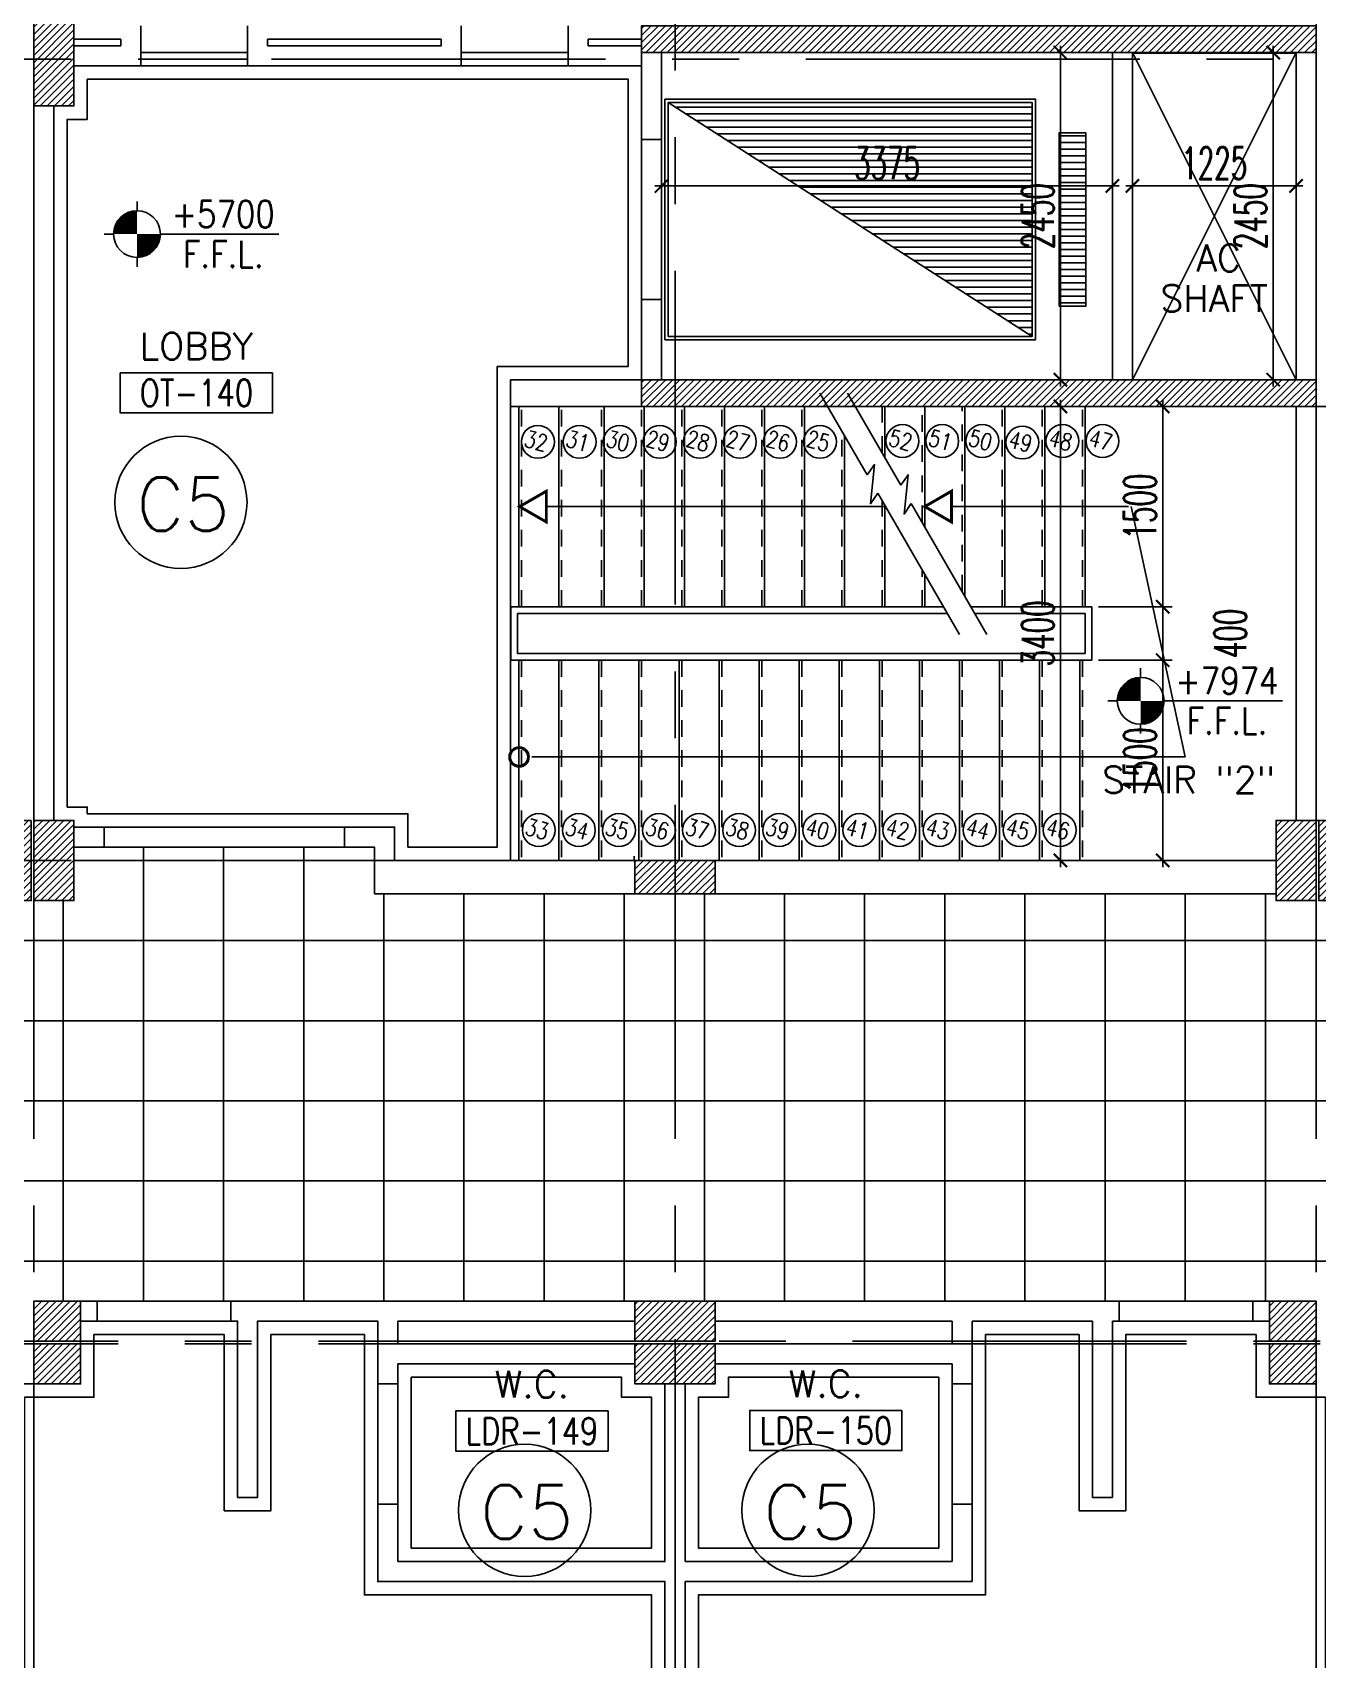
# Model space of a CAD drawing. Extents: x 275967.8 to 276060, y 57291.9 to 57371.4.
# Drawn here: x 276010.75 to 276020.37, y 57324 to 57336.18 of the extents above; entities that cross this region are included whole.
import ezdxf
from ezdxf.enums import TextEntityAlignment as Align

# ---------------------------------------------------------------- set-up
doc = ezdxf.new("R2010")
doc.units = 0
doc.header["$MEASUREMENT"] = 0
doc.header["$PDMODE"] = 34
doc.linetypes.add('CENTERX2', pattern=[4, 2.5, -0.5, 0.5, -0.5])
doc.linetypes.add('HIDDEN2', pattern=[0.1875, 0.125, -0.0625])
doc.layers.get('0').update_dxf_attribs({"linetype": 'CONTINUOUS'})
doc.layers.get('DEFPOINTS').update_dxf_attribs({"linetype": 'CONTINUOUS'})
for name, color, linetype in [('AXES', 11, 'CENTERX2'), ('CEILING', 4, 'CONTINUOUS'), ('CEILING-MARKER', 6, 'CONTINUOUS'), ('COL', 5, 'CONTINUOUS'), ('DIM', 4, 'CONTINUOUS'), ('HAT', 8, 'CONTINUOUS'), ('HIDDEN', 9, 'HIDDEN2'), ('INSUL', 4, 'CONTINUOUS'), ('LEV-PL', 3, 'CONTINUOUS'), ('LIFTS', 3, 'CONTINUOUS'), ('RM-BOX', 11, 'CONTINUOUS'), ('RM-NAME', 11, 'CONTINUOUS'), ('RM-NO', 11, 'CONTINUOUS'), ('SHAFT', 3, 'CONTINUOUS'), ('STR', 5, 'CONTINUOUS'), ('TXT', 2, 'CONTINUOUS'), ('WALL', 2, 'CONTINUOUS'), ('WIN', 3, 'CONTINUOUS')]:
    doc.layers.add(name, color=color, linetype=linetype)
doc.styles.add('ROMANS', font='ROMANS.shx', dxfattribs={"width": 0.6})
doc.styles.add('S', font='ROMANS.SHX')
doc.dimstyles.new('STANDARD_IN', dxfattribs={"dimtxt": 0.24, "dimasz": 0.1, "dimexe": 0.07, "dimexo": 0.05, "dimgap": 0.05, "dimtad": 1, "dimdec": 0, "dimlfac": 1000, "dimzin": 0, "dimtxsty": 'ROMANS', "dimblk": 'ARCHTICK', "dimcen": 0.05, "dimdle": 0.05, "dimclrd": 4, "dimclre": 4, "dimclrt": 2, "dimazin": 3, "dimtfac": 1, "dimtdec": 0, "dimtmove": 0, "dimatfit": 3, "dimtolj": 1, "dimtzin": 0})

# ---------------------------------------------------------------- blocks, each defined once
blk = doc.blocks.new('RM1')
at = {"layer": 'RM-BOX'}
blk.add_lwpolyline([(570, -200), (-570, -200), (-570, -500), (570, -500)], close=True, dxfattribs=at)
at = {"layer": 'RM-NAME', "style": 'ROMANS'}
blk.add_attdef('ROOMNAME1', text='', height=200, dxfattribs=at).set_placement((0, 324), align=Align.MIDDLE)
blk = doc.blocks.new('*X49')
at = {"color": 0}
for p, q in [((61359, 153159), (61540, 153340)), ((61359, 153212), (61487, 153340)), ((61359, 153265), (61434, 153340)), ((61359, 153318), (61380, 153340)), ((61393, 153140), (61593, 153340)), ((61446, 153140), (61646, 153340)), ((61499, 153140), (61699, 153340)), ((61552, 153140), (61752, 153340)), ((61605, 153140), (61805, 153340)), ((61658, 153140), (61858, 153340)), ((61711, 153140), (61911, 153340)), ((61764, 153140), (61964, 153340)), ((61817, 153140), (62017, 153340)), ((61870, 153140), (62070, 153340)), ((61923, 153140), (62123, 153340)), ((61976, 153140), (62176, 153340)), ((62029, 153140), (62229, 153340)), ((62082, 153140), (62282, 153340)), ((62135, 153140), (62335, 153340)), ((62188, 153140), (62388, 153340)), ((62241, 153140), (62441, 153340)), ((62294, 153140), (62494, 153340)), ((62347, 153140), (62547, 153340)), ((62400, 153140), (62600, 153340)), ((62453, 153140), (62653, 153340)), ((62506, 153140), (62706, 153340)), ((62559, 153140), (62759, 153340)), ((62612, 153140), (62812, 153340)), ((62665, 153140), (62865, 153340)), ((62718, 153140), (62918, 153340)), ((62771, 153140), (62971, 153340)), ((62825, 153140), (63025, 153340)), ((62878, 153140), (63078, 153340)), ((62931, 153140), (63131, 153340)), ((62984, 153140), (63184, 153340)), ((63037, 153140), (63237, 153340)), ((63090, 153140), (63290, 153340)), ((63143, 153140), (63343, 153340)), ((63196, 153140), (63396, 153340)), ((63249, 153140), (63449, 153340)), ((63302, 153140), (63502, 153340)), ((63355, 153140), (63555, 153340)), ((63408, 153140), (63608, 153340)), ((63461, 153140), (63661, 153340)), ((63514, 153140), (63714, 153340)), ((63567, 153140), (63767, 153340)), ((63620, 153140), (63820, 153340)), ((63673, 153140), (63873, 153340)), ((63726, 153140), (63926, 153340)), ((63779, 153140), (63979, 153340)), ((63832, 153140), (64032, 153340)), ((63885, 153140), (64085, 153340)), ((63938, 153140), (64138, 153340)), ((63991, 153140), (64191, 153340)), ((64044, 153140), (64244, 153340)), ((64097, 153140), (64297, 153340)), ((64150, 153140), (64350, 153340)), ((64203, 153140), (64403, 153340)), ((64256, 153140), (64456, 153340)), ((64309, 153140), (64509, 153340)), ((64362, 153140), (64562, 153340)), ((64416, 153140), (64616, 153340)), ((64469, 153140), (64669, 153340)), ((64522, 153140), (64722, 153340)), ((64575, 153140), (64775, 153340)), ((64628, 153140), (64828, 153340)), ((64681, 153140), (64881, 153340)), ((64734, 153140), (64934, 153340)), ((64787, 153140), (64987, 153340)), ((64840, 153140), (65040, 153340)), ((64893, 153140), (65093, 153340)), ((64946, 153140), (65146, 153340)), ((64999, 153140), (65199, 153340)), ((65052, 153140), (65252, 153340)), ((65105, 153140), (65305, 153340)), ((65158, 153140), (65358, 153340)), ((65211, 153140), (65411, 153340)), ((65264, 153140), (65464, 153340)), ((65317, 153140), (65517, 153340)), ((65370, 153140), (65570, 153340)), ((65423, 153140), (65623, 153340)), ((65476, 153140), (65676, 153340)), ((65529, 153140), (65729, 153340)), ((65582, 153140), (65782, 153340)), ((65635, 153140), (65835, 153340)), ((65688, 153140), (65888, 153340)), ((65741, 153140), (65941, 153340)), ((65794, 153140), (65994, 153340)), ((65847, 153140), (66047, 153340)), ((65900, 153140), (66100, 153340)), ((65953, 153140), (66153, 153340)), ((66007, 153140), (66207, 153340)), ((66060, 153140), (66260, 153340)), ((66113, 153140), (66313, 153340)), ((66166, 153140), (66366, 153340)), ((66219, 153140), (66409, 153330)), ((66272, 153140), (66409, 153277)), ((66325, 153140), (66409, 153224)), ((66378, 153140), (66409, 153171))]:
    blk.add_line(p, q, dxfattribs=at)
blk = doc.blocks.new('*X48')
at = {"color": 0}
for p, q in [((61359, 155811), (61538, 155990)), ((61359, 155864), (61485, 155990)), ((61359, 155917), (61432, 155990)), ((61359, 155970), (61379, 155990)), ((61391, 155790), (61591, 155990)), ((61444, 155790), (61644, 155990)), ((61497, 155790), (61697, 155990)), ((61550, 155790), (61750, 155990)), ((61603, 155790), (61803, 155990)), ((61656, 155790), (61856, 155990)), ((61709, 155790), (61909, 155990)), ((61762, 155790), (61962, 155990)), ((61815, 155790), (62015, 155990)), ((61868, 155790), (62068, 155990)), ((61921, 155790), (62121, 155990)), ((61974, 155790), (62174, 155990)), ((62027, 155790), (62227, 155990)), ((62080, 155790), (62280, 155990)), ((62133, 155790), (62333, 155990)), ((62186, 155790), (62386, 155990)), ((62240, 155790), (62440, 155990)), ((62293, 155790), (62493, 155990)), ((62346, 155790), (62546, 155990)), ((62399, 155790), (62599, 155990)), ((62452, 155790), (62652, 155990)), ((62505, 155790), (62705, 155990)), ((62558, 155790), (62758, 155990)), ((62611, 155790), (62811, 155990)), ((62664, 155790), (62864, 155990)), ((62717, 155790), (62917, 155990)), ((62770, 155790), (62970, 155990)), ((62823, 155790), (63023, 155990)), ((62876, 155790), (63076, 155990)), ((62929, 155790), (63129, 155990)), ((62982, 155790), (63182, 155990)), ((63035, 155790), (63235, 155990)), ((63088, 155790), (63288, 155990)), ((63141, 155790), (63341, 155990)), ((63194, 155790), (63394, 155990)), ((63247, 155790), (63447, 155990)), ((63300, 155790), (63500, 155990)), ((63353, 155790), (63553, 155990)), ((63406, 155790), (63606, 155990)), ((63459, 155790), (63659, 155990)), ((63512, 155790), (63712, 155990)), ((63565, 155790), (63765, 155990)), ((63618, 155790), (63818, 155990)), ((63671, 155790), (63871, 155990)), ((63724, 155790), (63924, 155990)), ((63777, 155790), (63977, 155990)), ((63830, 155790), (64030, 155990)), ((63884, 155790), (64084, 155990)), ((63937, 155790), (64137, 155990)), ((63990, 155790), (64190, 155990)), ((64043, 155790), (64243, 155990)), ((64096, 155790), (64296, 155990)), ((64149, 155790), (64349, 155990)), ((64202, 155790), (64402, 155990)), ((64255, 155790), (64455, 155990)), ((64308, 155790), (64508, 155990)), ((64361, 155790), (64561, 155990)), ((64414, 155790), (64614, 155990)), ((64467, 155790), (64667, 155990)), ((64520, 155790), (64720, 155990)), ((64573, 155790), (64773, 155990)), ((64626, 155790), (64826, 155990)), ((64679, 155790), (64879, 155990)), ((64732, 155790), (64932, 155990)), ((64785, 155790), (64985, 155990)), ((64838, 155790), (65038, 155990)), ((64891, 155790), (65091, 155990)), ((64944, 155790), (65144, 155990)), ((64997, 155790), (65197, 155990)), ((65050, 155790), (65250, 155990)), ((65103, 155790), (65303, 155990)), ((65156, 155790), (65356, 155990)), ((65209, 155790), (65409, 155990)), ((65262, 155790), (65462, 155990)), ((65315, 155790), (65515, 155990)), ((65368, 155790), (65568, 155990)), ((65421, 155790), (65621, 155990)), ((65475, 155790), (65675, 155990)), ((65528, 155790), (65728, 155990)), ((65581, 155790), (65781, 155990)), ((65634, 155790), (65834, 155990)), ((65687, 155790), (65887, 155990)), ((65740, 155790), (65940, 155990)), ((65793, 155790), (65993, 155990)), ((65846, 155790), (66046, 155990)), ((65899, 155790), (66099, 155990)), ((65952, 155790), (66152, 155990)), ((66005, 155790), (66205, 155990)), ((66058, 155790), (66258, 155990)), ((66111, 155790), (66311, 155990)), ((66164, 155790), (66364, 155990)), ((66217, 155790), (66409, 155982)), ((66270, 155790), (66409, 155929)), ((66323, 155790), (66409, 155876)), ((66376, 155790), (66409, 155823))]:
    blk.add_line(p, q, dxfattribs=at)
blk = doc.blocks.new('*X41')
at = {"color": 0}
for p, q in [((140176, 227700), (140376, 227700)), ((140176, 227650), (140376, 227650)), ((140176, 227600), (140376, 227600)), ((140176, 227550), (140376, 227550)), ((140176, 227500), (140376, 227500)), ((140176, 227450), (140376, 227450)), ((140176, 227400), (140376, 227400)), ((140176, 227350), (140376, 227350)), ((140176, 227300), (140376, 227300)), ((140176, 227250), (140376, 227250)), ((140176, 227200), (140376, 227200)), ((140176, 227150), (140376, 227150)), ((140176, 227100), (140376, 227100)), ((140176, 227050), (140376, 227050)), ((140176, 227000), (140376, 227000)), ((140176, 226950), (140376, 226950)), ((140176, 226900), (140376, 226900)), ((140176, 226850), (140376, 226850)), ((140176, 226800), (140376, 226800)), ((140176, 226750), (140376, 226750)), ((140176, 226700), (140376, 226700)), ((140176, 226650), (140376, 226650)), ((140176, 226600), (140376, 226600)), ((140176, 226550), (140376, 226550)), ((140176, 226500), (140376, 226500)), ((140176, 226450), (140376, 226450))]:
    blk.add_line(p, q, dxfattribs=at)
blk = doc.blocks.new('*X42')
at = {"color": 0}
for p, q in [((477438, 147300), (480112, 147300)), ((477516, 147250), (480112, 147250)), ((477594, 147200), (480112, 147200)), ((477671, 147150), (480112, 147150)), ((477749, 147100), (480112, 147100)), ((477827, 147050), (480112, 147050)), ((477905, 147000), (480112, 147000)), ((477983, 146950), (480112, 146950)), ((478061, 146900), (480112, 146900)), ((478139, 146850), (480112, 146850)), ((478216, 146800), (480112, 146800)), ((478294, 146750), (480112, 146750)), ((478372, 146700), (480112, 146700)), ((478450, 146650), (480112, 146650)), ((478528, 146600), (480112, 146600)), ((478606, 146550), (480112, 146550)), ((478684, 146500), (480112, 146500)), ((478761, 146450), (480112, 146450)), ((478839, 146400), (480112, 146400)), ((478917, 146350), (480112, 146350)), ((478995, 146300), (480112, 146300)), ((479073, 146250), (480112, 146250)), ((479151, 146200), (480112, 146200)), ((479229, 146150), (480112, 146150)), ((479306, 146100), (480112, 146100)), ((479384, 146050), (480112, 146050)), ((479462, 146000), (480112, 146000)), ((479540, 145950), (480112, 145950)), ((479618, 145900), (480112, 145900)), ((479696, 145850), (480112, 145850)), ((479774, 145800), (480112, 145800)), ((479851, 145750), (480112, 145750)), ((479929, 145700), (480112, 145700)), ((480007, 145650), (480112, 145650)), ((480085, 145600), (480112, 145600))]:
    blk.add_line(p, q, dxfattribs=at)
blk = doc.blocks.new('LEV1')
at = {"layer": 'LEV-PL'}
for p, q in [((0, 245), (0, 175)), ((-175, 0), (-245, 0)), ((175, 0), (1061, 0)), ((0, -175), (0, -245))]:
    blk.add_line(p, q, dxfattribs=at)
at = {"layer": 'LEV-PL', "const_width": 175}
for points in [[(-88, 0, -0.414214), (0, 88, -1)], [(88, 0, -0.414214), (0, -88, -1)]]:
    blk.add_lwpolyline(points, format="xyb", dxfattribs=at)
at = {"layer": 'LEV-PL'}
blk.add_circle((0, 0), 175, dxfattribs=at)
at = {"layer": 'LEV-PL', "color": 4, "style": 'S', "width": 0.85}
for tag, p in [('+0000', (646, 50)), ('F.F.L.', (646, -250))]:
    blk.add_attdef(tag, text='', height=200, dxfattribs=at).set_placement(p, align=Align.CENTER)
blk = doc.blocks.new('C7')
at = {"layer": 'HAT'}
h = blk.add_hatch(dxfattribs=at)
h.set_pattern_fill('ANSI31', color=256, scale=300, style=0)
h.set_pattern_definition([(45, (-248876.182, -51411.005), (-26.5165043, 26.5165043), [])])
h.paths.add_polyline_path([(350, 300), (250, 300), (0, 300), (0, 0), (350, 0)])
at = {"layer": 'COL'}
blk.add_lwpolyline([(0, 300), (0, 0), (350, 0), (350, 300)], close=True, dxfattribs=at)
blk = doc.blocks.new('C5')
at = {"layer": 'HAT', "linetype": 'BYBLOCK'}
h = blk.add_hatch(dxfattribs=at)
h.set_pattern_fill('ANSI31', color=256, scale=300, style=0)
h.set_pattern_definition([(45, (-223356.182, -51411.005), (-26.516504, 26.516504), [])])
h.paths.add_polyline_path([(300, 300), (0, 300), (0, 0), (300, 0)])
h.paths.add_polyline_path([(600, 300), (300, 300), (300, 0), (600, 0)])
at = {"layer": 'COL'}
blk.add_lwpolyline([(600, 300), (0, 300), (0, 0), (600, 0)], close=True, dxfattribs=at)
blk = doc.blocks.new('C11')
at = {"layer": 'HAT'}
h = blk.add_hatch(dxfattribs=at)
h.set_pattern_fill('ANSI31', color=256, scale=300, style=0)
h.set_pattern_definition([(45, (-248556.182, -75061.005), (-26.5165043, 26.5165043), [])])
h.paths.add_polyline_path([(300, 700), (0, 700), (0, 350), (300, 350)])
h.paths.add_polyline_path([(300, 350), (0, 350), (0, 0), (300, 0)])
at = {"layer": 'COL'}
blk.add_lwpolyline([(300, 700), (300, 0), (0, 0), (0, 700)], close=True, dxfattribs=at)
blk = doc.blocks.new('C5V')
at = {"layer": 'HAT'}
h = blk.add_hatch(dxfattribs=at)
h.set_pattern_fill('ANSI31', color=256, scale=300, style=0)
h.set_pattern_definition([(45, (-249196.182, -54711.005), (-26.5165043, 26.5165043), [])])
h.paths.add_polyline_path([(-20, 600), (-320, 600), (-320, 300), (-20, 300)])
h.paths.add_polyline_path([(-20, 300), (-320, 300), (-320, 0), (-20, 0)])
h = blk.add_hatch(dxfattribs=at)
h.set_pattern_fill('ANSI31', color=256, scale=300, style=0)
h.set_pattern_definition([(45, (-248876.182, -54711.005), (-26.5165043, 26.5165043), [])])
h.paths.add_polyline_path([(300, 600), (0, 600), (0, 300), (300, 300)])
h.paths.add_polyline_path([(300, 300), (0, 300), (0, 0), (300, 0)])
at = {"layer": 'COL'}
for points in [[(-20, 600), (-20, 0), (-320, 0), (-320, 600)], [(300, 600), (300, 0), (0, 0), (0, 600)]]:
    blk.add_lwpolyline(points, close=True, dxfattribs=at)
blk = doc.blocks.new('_ARCHTICK')
at = {"color": 0, "linetype": 'BYBLOCK', "const_width": 0.15}
blk.add_lwpolyline([(-0.5, -0.5), (0.5, 0.5)], dxfattribs=at)
blk = doc.blocks.new('*D191')
at = {"layer": 'DEFPOINTS', "color": 0, "linetype": 'BYBLOCK', "ltscale": 0.3}
for p in [(276015.455, 57335.884), (276018.83, 57335.742), (276018.83, 57335.034)]:
    blk.add_point(p, dxfattribs=at)
at = {"layer": 'DIM', "color": 4, "linetype": 'BYBLOCK', "ltscale": 0.3}
for p, q in [((276015.455, 57335.834), (276015.455, 57334.964)), ((276018.83, 57335.692), (276018.83, 57334.964)), ((276015.405, 57335.034), (276018.88, 57335.034))]:
    blk.add_line(p, q, dxfattribs=at)
at = {"layer": 'DIM', "color": 4, "linetype": 'BYBLOCK', "ltscale": 0.3, "xscale": 0.1, "yscale": 0.1, "zscale": 0.1, "rotation": 180}
blk.add_blockref('_ARCHTICK', (276015.455, 57335.034), dxfattribs=at)
at = {"layer": 'DIM', "color": 4, "linetype": 'BYBLOCK', "ltscale": 0.3, "xscale": 0.1, "yscale": 0.1, "zscale": 0.1}
blk.add_blockref('_ARCHTICK', (276018.83, 57335.034), dxfattribs=at)
at = {"layer": 'DIM', "color": 2, "linetype": 'BYBLOCK', "ltscale": 0.3, "insert": (276017.143, 57335.204), "char_height": 0.24, "attachment_point": 5, "style": 'ROMANS'}
blk.add_mtext('\\A1;3375', dxfattribs=at)
blk = doc.blocks.new('*D190')
at = {"layer": 'DEFPOINTS', "color": 0, "linetype": 'BYBLOCK', "ltscale": 0.3}
for p in [(276018.042, 57336.033), (276018.031, 57333.583), (276018.441, 57333.583)]:
    blk.add_point(p, dxfattribs=at)
at = {"layer": 'DIM', "color": 4, "linetype": 'BYBLOCK', "ltscale": 0.3}
for p, q in [((276018.441, 57336.083), (276018.441, 57333.533)), ((276018.092, 57336.033), (276018.511, 57336.033)), ((276018.081, 57333.583), (276018.511, 57333.583))]:
    blk.add_line(p, q, dxfattribs=at)
at = {"layer": 'DIM', "color": 4, "linetype": 'BYBLOCK', "ltscale": 0.3, "xscale": 0.1, "yscale": 0.1, "zscale": 0.1}
for p, rotation in [((276018.441, 57336.033), 90), ((276018.441, 57333.583), 270)]:
    blk.add_blockref('_ARCHTICK', p, dxfattribs=dict(at, rotation=rotation))
at = {"layer": 'DIM', "color": 2, "linetype": 'BYBLOCK', "ltscale": 0.3, "insert": (276018.271, 57334.808), "char_height": 0.24, "attachment_point": 5, "rotation": 90, "style": 'ROMANS'}
blk.add_mtext('\\A1;2450', dxfattribs=at)
blk = doc.blocks.new('*D189')
at = {"layer": 'DEFPOINTS', "color": 0, "linetype": 'BYBLOCK', "ltscale": 0.3}
for p in [(276018.864, 57333.383), (276018.441, 57329.983), (276018.864, 57329.983)]:
    blk.add_point(p, dxfattribs=at)
at = {"layer": 'DIM', "color": 4, "linetype": 'BYBLOCK', "ltscale": 0.3}
for p, q in [((276018.814, 57333.383), (276018.371, 57333.383)), ((276018.441, 57333.433), (276018.441, 57329.933)), ((276018.814, 57329.983), (276018.371, 57329.983))]:
    blk.add_line(p, q, dxfattribs=at)
at = {"layer": 'DIM', "color": 4, "linetype": 'BYBLOCK', "ltscale": 0.3, "xscale": 0.1, "yscale": 0.1, "zscale": 0.1}
for p, rotation in [((276018.441, 57333.383), 90), ((276018.441, 57329.983), 270)]:
    blk.add_blockref('_ARCHTICK', p, dxfattribs=dict(at, rotation=rotation))
at = {"layer": 'DIM', "color": 2, "linetype": 'BYBLOCK', "ltscale": 0.3, "insert": (276018.271, 57331.683), "char_height": 0.24, "attachment_point": 5, "rotation": 90, "style": 'ROMANS'}
blk.add_mtext('\\A1;3400', dxfattribs=at)
blk = doc.blocks.new('*D188')
at = {"layer": 'DEFPOINTS', "color": 0, "linetype": 'BYBLOCK', "ltscale": 0.3}
for p in [(276019.263, 57333.383), (276018.675, 57331.883), (276019.207, 57331.883)]:
    blk.add_point(p, dxfattribs=at)
at = {"layer": 'DIM', "color": 4, "linetype": 'BYBLOCK', "ltscale": 0.3}
for p, q in [((276019.213, 57333.383), (276019.137, 57333.383)), ((276019.207, 57333.433), (276019.207, 57331.833)), ((276018.725, 57331.883), (276019.277, 57331.883))]:
    blk.add_line(p, q, dxfattribs=at)
at = {"layer": 'DIM', "color": 4, "linetype": 'BYBLOCK', "ltscale": 0.3, "xscale": 0.1, "yscale": 0.1, "zscale": 0.1}
for p, rotation in [((276019.207, 57333.383), 90), ((276019.207, 57331.883), 270)]:
    blk.add_blockref('_ARCHTICK', p, dxfattribs=dict(at, rotation=rotation))
at = {"layer": 'DIM', "color": 2, "linetype": 'BYBLOCK', "ltscale": 0.3, "insert": (276019.037, 57332.633), "char_height": 0.24, "attachment_point": 5, "rotation": 90, "style": 'ROMANS'}
blk.add_mtext('\\A1;1500', dxfattribs=at)
blk = doc.blocks.new('*D187')
at = {"layer": 'DEFPOINTS', "color": 0, "linetype": 'BYBLOCK', "ltscale": 0.3}
for p in [(276018.675, 57331.883), (276018.675, 57331.483), (276019.207, 57331.483)]:
    blk.add_point(p, dxfattribs=at)
at = {"layer": 'DIM', "color": 4, "linetype": 'BYBLOCK', "ltscale": 0.3}
for p, q in [((276019.207, 57331.933), (276019.207, 57331.433)), ((276018.725, 57331.883), (276019.277, 57331.883)), ((276018.725, 57331.483), (276019.277, 57331.483))]:
    blk.add_line(p, q, dxfattribs=at)
at = {"layer": 'DIM', "color": 4, "linetype": 'BYBLOCK', "ltscale": 0.3, "xscale": 0.1, "yscale": 0.1, "zscale": 0.1}
for p, rotation in [((276019.207, 57331.883), 90), ((276019.207, 57331.483), 270)]:
    blk.add_blockref('_ARCHTICK', p, dxfattribs=dict(at, rotation=rotation))
at = {"layer": 'DIM', "color": 2, "linetype": 'BYBLOCK', "ltscale": 0.3, "insert": (276019.712, 57331.683), "char_height": 0.24, "attachment_point": 5, "rotation": 90, "style": 'ROMANS'}
blk.add_mtext('\\A1;400', dxfattribs=at)
blk = doc.blocks.new('*D186')
at = {"layer": 'DEFPOINTS', "color": 0, "linetype": 'BYBLOCK', "ltscale": 0.3}
for p in [(276018.675, 57331.483), (276018.864, 57329.983), (276019.207, 57329.983)]:
    blk.add_point(p, dxfattribs=at)
at = {"layer": 'DIM', "color": 4, "linetype": 'BYBLOCK', "ltscale": 0.3}
for p, q in [((276019.207, 57331.533), (276019.207, 57329.933)), ((276018.725, 57331.483), (276019.277, 57331.483)), ((276018.914, 57329.983), (276019.277, 57329.983))]:
    blk.add_line(p, q, dxfattribs=at)
at = {"layer": 'DIM', "color": 4, "linetype": 'BYBLOCK', "ltscale": 0.3, "xscale": 0.1, "yscale": 0.1, "zscale": 0.1}
for p, rotation in [((276019.207, 57331.483), 90), ((276019.207, 57329.983), 270)]:
    blk.add_blockref('_ARCHTICK', p, dxfattribs=dict(at, rotation=rotation))
at = {"layer": 'DIM', "color": 2, "linetype": 'BYBLOCK', "ltscale": 0.3, "insert": (276019.037, 57330.733), "char_height": 0.24, "attachment_point": 5, "rotation": 90, "style": 'ROMANS'}
blk.add_mtext('\\A1;1500', dxfattribs=at)
blk = doc.blocks.new('*D185')
at = {"layer": 'DEFPOINTS', "color": 0, "linetype": 'BYBLOCK', "ltscale": 0.3}
for p in [(276018.98, 57335.221), (276020.205, 57335.221), (276020.205, 57335.034)]:
    blk.add_point(p, dxfattribs=at)
at = {"layer": 'DIM', "color": 4, "linetype": 'BYBLOCK', "ltscale": 0.3}
for p, q in [((276018.98, 57335.171), (276018.98, 57334.964)), ((276020.205, 57335.171), (276020.205, 57334.964)), ((276018.93, 57335.034), (276020.255, 57335.034))]:
    blk.add_line(p, q, dxfattribs=at)
at = {"layer": 'DIM', "color": 4, "linetype": 'BYBLOCK', "ltscale": 0.3, "xscale": 0.1, "yscale": 0.1, "zscale": 0.1, "rotation": 180}
blk.add_blockref('_ARCHTICK', (276018.98, 57335.034), dxfattribs=at)
at = {"layer": 'DIM', "color": 4, "linetype": 'BYBLOCK', "ltscale": 0.3, "xscale": 0.1, "yscale": 0.1, "zscale": 0.1}
blk.add_blockref('_ARCHTICK', (276020.205, 57335.034), dxfattribs=at)
at = {"layer": 'DIM', "color": 2, "linetype": 'BYBLOCK', "ltscale": 0.3, "insert": (276019.593, 57335.204), "char_height": 0.24, "attachment_point": 5, "style": 'ROMANS'}
blk.add_mtext('\\A1;1225', dxfattribs=at)
blk = doc.blocks.new('*D184')
at = {"layer": 'DEFPOINTS', "color": 0, "linetype": 'BYBLOCK', "ltscale": 0.3}
for p in [(276019.474, 57336.033), (276020.034, 57336.033), (276019.569, 57333.583)]:
    blk.add_point(p, dxfattribs=at)
at = {"layer": 'DIM', "color": 4, "linetype": 'BYBLOCK', "ltscale": 0.3}
for p, q in [((276020.034, 57333.533), (276020.034, 57336.083)), ((276019.524, 57336.033), (276020.104, 57336.033)), ((276019.619, 57333.583), (276020.104, 57333.583))]:
    blk.add_line(p, q, dxfattribs=at)
at = {"layer": 'DIM', "color": 4, "linetype": 'BYBLOCK', "ltscale": 0.3, "xscale": 0.1, "yscale": 0.1, "zscale": 0.1}
for p, rotation in [((276020.034, 57336.033), 90), ((276020.034, 57333.583), 270)]:
    blk.add_blockref('_ARCHTICK', p, dxfattribs=dict(at, rotation=rotation))
at = {"layer": 'DIM', "color": 2, "linetype": 'BYBLOCK', "ltscale": 0.3, "insert": (276019.864, 57334.808), "char_height": 0.24, "attachment_point": 5, "rotation": 90, "style": 'ROMANS'}
blk.add_mtext('\\A1;2450', dxfattribs=at)

msp = doc.modelspace()

# ---------------------------------------------------------------- hatches: boundary and pattern name
at = {"layer": 'HAT'}
h = msp.add_hatch(dxfattribs=at)
h.set_pattern_fill('ANSI31', color=256, scale=0.3, style=0)
h.set_pattern_definition([(45, (275626.990267, 57287.851927), (-0.0265165043, 0.0265165043), [])])
h.paths.add_polyline_path([(276015.5555, 57329.9829), (276015.2555, 57329.9829), (276015.2555, 57329.7329), (276015.5555, 57329.7329)])
h.paths.add_polyline_path([(276015.8555, 57329.9829), (276015.5555, 57329.9829), (276015.5555, 57329.7329), (276015.8555, 57329.7329)])

# ---------------------------------------------------------------- linework, layer by layer
at = {"layer": 'AXES'}
for p, q in [((276015.5555, 57291.8986), (276015.5555, 57370.7113)), ((276010.7555, 57291.8986), (276010.7555, 57370.3613)), ((276020.3555, 57291.8986), (276020.3555, 57370.3613)), ((275968.5355, 57335.9829), (276036.5755, 57335.9829)), ((275968.5355, 57329.9829), (276036.5755, 57329.9829)), ((275968.8855, 57326.3829), (276041.9755, 57326.3829)), ((275968.8855, 57326.3629), (276041.9755, 57326.3629))]:
    msp.add_line(p, q, dxfattribs=at)
at = {"layer": 'CEILING', "linetype": 'BYBLOCK', "ltscale": 0.3}
for p, q in [((276011.5755, 57326.6829), (276011.5755, 57330.0829)), ((276012.1755, 57326.6829), (276012.1755, 57330.0829)), ((276012.7755, 57326.6829), (276012.7755, 57330.0829)), ((276011.0555, 57329.9829), (276013.3055, 57329.9829)), ((276013.3755, 57326.6829), (276013.3755, 57329.7329)), ((276013.9755, 57326.6829), (276013.9755, 57329.7329)), ((276014.5755, 57326.6829), (276014.5755, 57329.7329)), ((276015.1755, 57326.6829), (276015.1755, 57329.7329)), ((276015.7755, 57326.6829), (276015.7755, 57329.7329)), ((276016.3755, 57326.6829), (276016.3755, 57329.7329)), ((276016.9755, 57326.6829), (276016.9755, 57329.7329)), ((276017.5755, 57326.6829), (276017.5755, 57329.7329)), ((276018.1755, 57326.6829), (276018.1755, 57329.7329)), ((276018.7755, 57326.6829), (276018.7755, 57329.7329)), ((276019.3755, 57326.6829), (276019.3755, 57329.7329)), ((276019.9755, 57326.6829), (276019.9755, 57329.7329)), ((276010.9755, 57326.6829), (276010.9755, 57329.6829)), ((276005.5355, 57329.3829), (276053.5351, 57329.3829)), ((276005.5355, 57328.7829), (276053.5351, 57328.7829)), ((276005.5355, 57328.1829), (276053.5351, 57328.1829)), ((276005.5355, 57327.5829), (276053.5351, 57327.5829)), ((276005.5355, 57326.9829), (276053.5351, 57326.9829))]:
    msp.add_line(p, q, dxfattribs=at)
for points in [[(276020.6255, 57340.5579), (276027.6755, 57340.5579), (276027.6755, 57336.2329), (276027.3255, 57336.2329), (276027.3255, 57335.7329), (276027.6755, 57335.7329), (276027.6755, 57330.2329), (276027.3255, 57330.2329), (276027.3255, 57329.8829), (276020.6755, 57329.8829), (276020.6755, 57330.2829), (276020.3555, 57330.2829), (276020.3555, 57333.3829), (276020.5255, 57333.3829), (276020.5255, 57335.5329), (276020.6755, 57335.5329), (276020.6755, 57336.2329), (276020.6255, 57336.2329)], [(276010.9055, 57330.2829), (276010.9055, 57335.6329), (276011.0555, 57335.6329), (276011.0555, 57335.9329), (276015.3055, 57335.9329), (276015.3055, 57333.5829), (276014.3246, 57333.5829), (276014.3246, 57329.9829), (276013.4555, 57329.9829), (276013.4555, 57330.2329), (276011.0555, 57330.2329), (276011.0555, 57330.2829)], [(276011.0055, 57330.3829), (276011.0055, 57335.5329), (276011.1555, 57335.5329), (276011.1555, 57335.8329), (276015.2055, 57335.8329), (276015.2055, 57333.6829), (276014.2246, 57333.6829), (276014.2246, 57330.0829), (276013.5555, 57330.0829), (276013.5555, 57330.3329), (276011.1555, 57330.3329), (276011.1555, 57330.3829)], [(276010.5855, 57326.0629), (276011.1055, 57326.0629), (276011.1055, 57326.5329), (276012.2805, 57326.5329), (276012.2805, 57325.2129), (276012.4305, 57325.2129), (276012.4305, 57326.5329), (276013.3305, 57326.5329), (276013.3305, 57324.5829), (276015.4805, 57324.5829), (276015.4805, 57320.6129), (276015.3055, 57320.6129), (276015.3055, 57320.4129), (276011.0555, 57320.4129), (276011.0555, 57320.7129), (276010.5855, 57320.7129)], [(276010.6855, 57325.9629), (276011.2055, 57325.9629), (276011.2055, 57326.4329), (276012.1805, 57326.4329), (276012.1805, 57325.1129), (276012.5305, 57325.1129), (276012.5305, 57326.4329), (276013.2305, 57326.4329), (276013.2305, 57324.4829), (276015.3805, 57324.4829), (276015.3805, 57320.7129), (276015.2055, 57320.7129), (276015.2055, 57320.5129), (276011.1555, 57320.5129), (276011.1555, 57320.8129), (276010.6855, 57320.8129)], [(276020.4255, 57325.9629), (276019.9055, 57325.9629), (276019.9055, 57326.4329), (276018.9305, 57326.4329), (276018.9305, 57325.1129), (276018.5805, 57325.1129), (276018.5805, 57326.4329), (276017.8805, 57326.4329), (276017.8805, 57324.4829), (276015.7305, 57324.4829), (276015.7305, 57320.7129), (276015.9055, 57320.7129), (276015.9055, 57320.5129), (276019.9555, 57320.5129), (276019.9555, 57320.8129), (276020.4255, 57320.8129)], [(276013.4805, 57324.7329), (276015.4805, 57324.7329), (276015.4805, 57326.0629), (276015.2555, 57326.0629), (276015.2555, 57326.2129), (276013.4805, 57326.2129)], [(276013.5805, 57324.8329), (276015.3805, 57324.8329), (276015.3805, 57325.9629), (276015.1555, 57325.9629), (276015.1555, 57326.1129), (276013.5805, 57326.1129)], [(276017.5305, 57324.8329), (276015.7305, 57324.8329), (276015.7305, 57325.9629), (276015.9555, 57325.9629), (276015.9555, 57326.1129), (276017.5305, 57326.1129)]]:
    msp.add_lwpolyline(points, close=True, dxfattribs=at)
at = {"layer": 'CEILING-MARKER', "color": 2}
for centre in [(276011.8562, 57332.6644), (276014.4293, 57325.1162), (276016.5513, 57325.1162)]:
    msp.add_circle(centre, 0.4949, dxfattribs=at)
at = {"layer": 'COL'}
for points in [[(276020.3555, 57336.2329), (276020.3555, 57336.0329), (276015.3055, 57336.0329), (276015.3055, 57336.2329)], [(276020.3555, 57333.5829), (276020.3555, 57333.3829), (276015.3055, 57333.3829), (276015.3055, 57333.5829)], [(276015.2555, 57329.9829), (276015.2555, 57329.7329), (276015.8555, 57329.7329), (276015.8555, 57329.9829)]]:
    msp.add_lwpolyline(points, close=True, dxfattribs=at)
at = {"layer": 'HIDDEN'}
msp.add_line((276015.3055, 57335.3829), (276015.3055, 57334.1829), dxfattribs=at)
at = {"layer": 'INSUL'}
for p, q in [((276011.4055, 57336.1329), (276011.0555, 57336.1329)), ((276011.4055, 57336.0829), (276011.0555, 57336.0829)), ((276011.4055, 57336.1329), (276011.4055, 57336.0829)), ((276012.5055, 57336.1329), (276012.5055, 57336.0829)), ((276013.8055, 57336.1329), (276012.5055, 57336.1329)), ((276013.8055, 57336.0829), (276012.5055, 57336.0829)), ((276013.8055, 57336.1329), (276013.8055, 57336.0829)), ((276015.3055, 57336.1329), (276014.9055, 57336.1329)), ((276014.9055, 57336.1329), (276014.9055, 57336.0829)), ((276015.3055, 57336.0829), (276014.9055, 57336.0829))]:
    msp.add_line(p, q, dxfattribs=at)
at = {"layer": 'LIFTS'}
for p, q in [((276015.5055, 57335.6579), (276018.2305, 57333.9079)), ((276015.4555, 57334.1829), (276015.4555, 57335.3829))]:
    msp.add_line(p, q, dxfattribs=at)
for points in [[(276015.4805, 57333.8829), (276018.2555, 57333.8829), (276018.2555, 57335.6829), (276015.4805, 57335.6829)], [(276015.5055, 57333.9079), (276018.2305, 57333.9079), (276018.2305, 57335.6579), (276015.5055, 57335.6579)], [(276018.4305, 57334.1329), (276018.6305, 57334.1329), (276018.6305, 57335.4329), (276018.4305, 57335.4329)]]:
    msp.add_lwpolyline(points, close=True, dxfattribs=at)
at = {"layer": 'SHAFT'}
for p, q in [((276020.2055, 57336.0329), (276018.9805, 57333.5829)), ((276018.9805, 57336.0329), (276020.2055, 57333.5829))]:
    msp.add_line(p, q, dxfattribs=at)
at = {"layer": 'STR'}
for p, q in [((276016.641, 57333.4824), (276016.9942, 57332.8706)), ((276016.8481, 57333.4824), (276017.2457, 57332.7936)), ((276014.3855, 57331.8829), (276014.3855, 57333.3829)), ((276014.6855, 57331.8829), (276014.6855, 57333.3829)), ((276015.0255, 57331.8829), (276015.0255, 57333.3829)), ((276015.3255, 57331.8829), (276015.3255, 57333.3829)), ((276015.6255, 57331.8829), (276015.6255, 57333.3829)), ((276015.9255, 57331.8829), (276015.9255, 57333.3829)), ((276016.2255, 57331.8829), (276016.2255, 57333.3829)), ((276016.5255, 57331.8829), (276016.5255, 57333.3829)), ((276017.1255, 57333.0019), (276017.1255, 57333.3829)), ((276017.4255, 57332.4822), (276017.4255, 57333.3829)), ((276017.7255, 57331.9626), (276017.7255, 57333.3829)), ((276018.0255, 57331.8829), (276018.0255, 57333.3829)), ((276018.3255, 57331.8829), (276018.3255, 57333.3829)), ((276018.6255, 57331.8829), (276018.6255, 57333.3829)), ((276016.8255, 57331.8829), (276016.8255, 57333.1628)), ((276017.1255, 57332.6329), (276014.5922, 57332.6329)), ((276017.0731, 57332.734), (276017.6844, 57331.6753)), ((276017.1255, 57331.8829), (276017.1255, 57332.6432)), ((276017.3246, 57332.657), (276017.8914, 57331.6753)), ((276018.9519, 57332.6329), (276017.6255, 57332.6329)), ((276018.9719, 57332.6329), (276019.3755, 57330.7579)), ((276017.4255, 57331.8829), (276017.4255, 57332.1236)), ((276014.3255, 57331.8829), (276017.5645, 57331.8829)), ((276014.3255, 57331.8829), (276014.3255, 57331.4829)), ((276014.3755, 57331.8329), (276017.5933, 57331.8329)), ((276014.3755, 57331.8329), (276014.3755, 57331.5329)), ((276017.7715, 57331.8829), (276018.6755, 57331.8829)), ((276017.8004, 57331.8329), (276018.6255, 57331.8329)), ((276018.6255, 57331.8329), (276018.6255, 57331.5329)), ((276018.6755, 57331.8829), (276018.6755, 57331.4829)), ((276014.3755, 57331.5329), (276018.6255, 57331.5329)), ((276014.3255, 57331.4829), (276018.6755, 57331.4829)), ((276014.3855, 57331.4829), (276014.3855, 57329.9829)), ((276014.6855, 57331.4829), (276014.6855, 57329.9829)), ((276014.9855, 57331.4829), (276014.9855, 57329.9829)), ((276015.2855, 57331.4829), (276015.2855, 57329.9829)), ((276015.5855, 57331.4829), (276015.5855, 57329.9829)), ((276015.8855, 57331.4829), (276015.8855, 57329.9829)), ((276016.1855, 57331.4829), (276016.1855, 57329.9829)), ((276016.1855, 57331.4829), (276016.1855, 57329.9829)), ((276016.4855, 57331.4829), (276016.4855, 57329.9829)), ((276016.7855, 57331.4829), (276016.7855, 57329.9829)), ((276017.0855, 57331.4829), (276017.0855, 57329.9829)), ((276017.3855, 57331.4829), (276017.3855, 57329.9829)), ((276017.6855, 57331.4829), (276017.6855, 57329.9829)), ((276017.9855, 57331.4829), (276017.9855, 57329.9829)), ((276018.2855, 57331.4829), (276018.2855, 57329.9829)), ((276018.5855, 57331.4829), (276018.5855, 57329.9829)), ((276014.4834, 57330.7579), (276019.3755, 57330.7579))]:
    msp.add_line(p, q, dxfattribs=at)
at = {"layer": 'STR', "linetype": 'HIDDEN2'}
for p, q in [((276014.4055, 57331.8829), (276014.4055, 57333.3829)), ((276014.7055, 57331.8829), (276014.7055, 57333.3829)), ((276015.0055, 57331.8829), (276015.0055, 57333.3829)), ((276015.3055, 57331.8829), (276015.3055, 57333.3829)), ((276015.6055, 57331.8829), (276015.6055, 57333.3829)), ((276015.9055, 57331.8829), (276015.9055, 57333.3829)), ((276016.2055, 57331.8829), (276016.2055, 57333.3829)), ((276016.5055, 57331.8829), (276016.5055, 57333.3829)), ((276017.1055, 57333.0365), (276017.1055, 57333.3829)), ((276017.4055, 57332.5169), (276017.4055, 57333.3829)), ((276017.7055, 57331.9973), (276017.7055, 57333.3829)), ((276018.0055, 57331.8829), (276018.0055, 57333.3829)), ((276018.3055, 57331.8829), (276018.3055, 57333.3829)), ((276018.6055, 57331.8829), (276018.6055, 57333.3829)), ((276016.8055, 57331.8829), (276016.8055, 57333.1975)), ((276017.1055, 57331.8829), (276017.1055, 57332.6779)), ((276017.4055, 57331.8829), (276017.4055, 57332.1583)), ((276014.4055, 57331.4829), (276014.4055, 57329.9829)), ((276014.7055, 57331.4829), (276014.7055, 57329.9829)), ((276015.0055, 57331.4829), (276015.0055, 57329.9829)), ((276015.3055, 57331.4829), (276015.3055, 57329.9829)), ((276015.6055, 57331.4829), (276015.6055, 57329.9829)), ((276015.9055, 57331.4829), (276015.9055, 57329.9829)), ((276016.2055, 57331.4829), (276016.2055, 57329.9829)), ((276016.2055, 57331.4829), (276016.2055, 57329.9829)), ((276016.5055, 57331.4829), (276016.5055, 57329.9829)), ((276016.8055, 57331.4829), (276016.8055, 57329.9829)), ((276017.1055, 57331.4829), (276017.1055, 57329.9829)), ((276017.4055, 57331.4829), (276017.4055, 57329.9829)), ((276017.7055, 57331.4829), (276017.7055, 57329.9829)), ((276018.0055, 57331.4829), (276018.0055, 57329.9829)), ((276018.3055, 57331.4829), (276018.3055, 57329.9829)), ((276018.6055, 57331.4829), (276018.6055, 57329.9829))]:
    msp.add_line(p, q, dxfattribs=at)
at = {"layer": 'STR'}
for points in [[(276016.9942, 57332.8706), (276017.0489, 57332.9481), (276017.0197, 57332.6537), (276017.0731, 57332.734)], [(276017.2457, 57332.7936), (276017.3005, 57332.8711), (276017.2712, 57332.5767), (276017.3246, 57332.657)]]:
    msp.add_lwpolyline(points, dxfattribs=at)
at = {"layer": 'STR', "const_width": 0.0215}
for points in [[(276014.5922, 57332.5175), (276014.5922, 57332.7484), (276014.3922, 57332.6329)], [(276017.6255, 57332.5175), (276017.6255, 57332.7484), (276017.4255, 57332.6329)]]:
    msp.add_lwpolyline(points, close=True, dxfattribs=at)
at = {"layer": 'STR', "color": 11}
for centre in [(276014.5291, 57333.1177), (276014.8412, 57333.1177), (276015.1412, 57333.1177), (276015.4412, 57333.1177), (276015.7412, 57333.1177), (276016.0412, 57333.1177), (276016.3412, 57333.1177), (276016.6412, 57333.1177), (276017.2582, 57333.124), (276017.556, 57333.124), (276017.856, 57333.124), (276018.456, 57333.1235), (276018.756, 57333.1235), (276018.156, 57333.1125), (276014.5358, 57330.2105), (276014.8358, 57330.2105), (276015.1358, 57330.2105), (276015.4358, 57330.2105), (276015.7358, 57330.2105), (276016.0358, 57330.2105), (276016.3358, 57330.2105), (276016.6358, 57330.2105), (276016.9358, 57330.2105), (276017.2358, 57330.2105), (276017.5358, 57330.2105), (276017.8358, 57330.2105), (276018.1358, 57330.2105), (276018.4358, 57330.2105)]:
    msp.add_circle(centre, 0.1232, dxfattribs=at)
at = {"layer": 'STR'}
for radius in [0.075, 0.065]:
    msp.add_circle((276014.3884, 57330.7579), radius, dxfattribs=at)
at = {"layer": 'WALL'}
for p, q in [((276011.5555, 57336.2329), (276011.5555, 57335.9329)), ((276012.3555, 57336.2329), (276012.3555, 57335.9329)), ((276013.9555, 57336.2329), (276013.9555, 57335.9329)), ((276014.7555, 57336.2329), (276014.7555, 57335.9329)), ((276011.5555, 57335.9329), (276011.0555, 57335.9329)), ((276013.9555, 57335.9329), (276012.3555, 57335.9329)), ((276015.3055, 57335.9329), (276014.7555, 57335.9329)), ((276015.3055, 57335.3829), (276015.3055, 57336.0329)), ((276015.4555, 57335.3829), (276015.4555, 57336.0329)), ((276018.8305, 57336.0329), (276018.8305, 57333.5829)), ((276018.9805, 57336.0329), (276018.9805, 57333.5829)), ((276020.2055, 57333.5829), (276020.2055, 57336.0329)), ((276020.3555, 57333.5829), (276020.3555, 57336.0329)), ((276010.7555, 57335.7329), (276010.7555, 57330.2329)), ((276010.9055, 57330.2829), (276010.9055, 57335.6329)), ((276015.4555, 57335.3829), (276015.3055, 57335.3829)), ((276015.4555, 57334.1829), (276015.3055, 57334.1829)), ((276015.3055, 57333.5829), (276015.3055, 57334.1829)), ((276015.4555, 57333.5829), (276015.4555, 57334.1829)), ((276014.3246, 57333.5829), (276014.3246, 57333.3829)), ((276015.3055, 57333.5829), (276014.3246, 57333.5829)), ((276015.3055, 57333.3829), (276014.3246, 57333.3829)), ((276020.2055, 57330.2829), (276020.2055, 57333.3829)), ((276020.3555, 57330.2329), (276020.3555, 57333.3829)), ((276011.0555, 57330.2329), (276011.2805, 57330.2329)), ((276011.2805, 57330.2329), (276013.4555, 57330.2329)), ((276011.2805, 57330.2329), (276011.2805, 57330.0829)), ((276013.0805, 57330.2329), (276013.0805, 57330.0829)), ((276013.4555, 57330.2329), (276013.4555, 57329.9829)), ((276011.0555, 57330.0829), (276011.2805, 57330.0829)), ((276011.2805, 57330.0829), (276013.3055, 57330.0829)), ((276013.3055, 57330.0829), (276013.3055, 57329.7329)), ((276013.4555, 57329.9829), (276015.3055, 57329.9829)), ((276015.8055, 57329.9829), (276020.0555, 57329.9829)), ((276013.3055, 57329.7329), (276015.3071, 57329.7329)), ((276015.8055, 57329.7329), (276020.0555, 57329.7329)), ((276015.8555, 57326.6829), (276018.8805, 57326.6829)), ((276018.8805, 57326.6829), (276020.0055, 57326.6829)), ((276015.8555, 57326.5329), (276017.6305, 57326.5329)), ((276017.7805, 57326.5329), (276018.6805, 57326.5329)), ((276018.8305, 57326.5329), (276018.8805, 57326.5329)), ((276018.8805, 57326.5329), (276020.0055, 57326.5329)), ((276015.8555, 57326.3629), (276017.6305, 57326.3629)), ((276015.8555, 57326.2129), (276017.6305, 57326.2129)), ((276013.4805, 57326.0629), (276013.3305, 57326.0629)), ((276017.6305, 57326.0629), (276017.7805, 57326.0629)), ((276013.4805, 57325.1629), (276013.3305, 57325.1629)), ((276017.6305, 57325.1629), (276017.7805, 57325.1629)), ((276015.4805, 57324.7329), (276013.4805, 57324.7329)), ((276015.6305, 57324.7329), (276017.6305, 57324.7329)), ((276015.4805, 57324.5829), (276013.3305, 57324.5829)), ((276015.6305, 57324.5829), (276017.7805, 57324.5829))]:
    msp.add_line(p, q, dxfattribs=at)
at = {"layer": 'WALL', "linetype": 'BYBLOCK'}
for p, q in [((276020.3555, 57333.3829), (276020.5255, 57333.3829)), ((276011.2305, 57326.6829), (276011.1055, 57326.6829)), ((276015.2555, 57326.6829), (276011.2305, 57326.6829)), ((276011.2305, 57326.5329), (276011.2305, 57326.6829)), ((276012.2305, 57326.5329), (276012.2305, 57326.6829)), ((276018.8805, 57326.5329), (276018.8805, 57326.6829)), ((276019.8805, 57326.5329), (276019.8805, 57326.6829)), ((276011.2305, 57326.5329), (276011.1055, 57326.5329)), ((276012.2805, 57326.5329), (276011.2305, 57326.5329)), ((276012.2805, 57325.2129), (276012.2805, 57326.5329)), ((276013.3305, 57326.5329), (276012.4305, 57326.5329)), ((276012.4305, 57325.2129), (276012.4305, 57326.5329)), ((276013.3305, 57326.0629), (276013.3305, 57326.5329)), ((276015.2555, 57326.5329), (276013.4805, 57326.5329)), ((276013.4805, 57326.3629), (276013.4805, 57326.5329)), ((276017.6305, 57326.3629), (276017.6305, 57326.5329)), ((276017.7805, 57326.0629), (276017.7805, 57326.5329)), ((276018.6805, 57325.2129), (276018.6805, 57326.5329)), ((276018.8305, 57325.2129), (276018.8305, 57326.5329)), ((276015.2555, 57326.3629), (276013.4805, 57326.3629)), ((276013.4805, 57326.0629), (276013.4805, 57326.2129)), ((276015.2555, 57326.2129), (276013.4805, 57326.2129)), ((276017.6305, 57326.0629), (276017.6305, 57326.2129)), ((276013.3305, 57324.5829), (276013.3305, 57326.0629)), ((276013.4805, 57324.7329), (276013.4805, 57326.0629)), ((276015.4805, 57326.0629), (276015.4805, 57324.7329)), ((276015.6305, 57326.0629), (276015.6305, 57324.7329)), ((276017.6305, 57324.7329), (276017.6305, 57326.0629)), ((276017.7805, 57324.5829), (276017.7805, 57326.0629)), ((276012.2805, 57325.2129), (276012.4305, 57325.2129)), ((276018.8305, 57325.2129), (276018.6805, 57325.2129)), ((276015.4805, 57324.5829), (276015.4805, 57320.6129)), ((276015.6305, 57324.5829), (276015.6305, 57320.6129))]:
    msp.add_line(p, q, dxfattribs=at)
at = {"layer": 'WALL', "color": 9, "linetype": 'BYBLOCK'}
msp.add_line((276015.2501, 57329.9829), (276015.2501, 57330.0142), dxfattribs=at)
at = {"layer": 'WALL', "linetype": 'BYBLOCK', "ltscale": 0.3}
for points in [[(276011.0555, 57335.6329), (276010.7555, 57335.6329), (276010.7555, 57336.3329), (276011.0555, 57336.3329)], [(276018.9805, 57336.0285), (276020.2055, 57336.0285), (276020.2055, 57333.5829), (276018.9805, 57333.5829)], [(276011.0555, 57329.6829), (276010.7555, 57329.6829), (276010.7555, 57330.2829), (276011.0555, 57330.2829)], [(276020.3555, 57329.6829), (276020.0555, 57329.6829), (276020.0555, 57330.2829), (276020.3555, 57330.2829)], [(276015.2555, 57329.7329), (276015.8555, 57329.7329), (276015.8555, 57329.9829), (276015.2555, 57329.9829)], [(276011.1055, 57326.3829), (276010.7555, 57326.3829), (276010.7555, 57326.6829), (276011.1055, 57326.6829)], [(276015.2555, 57326.6829), (276015.8555, 57326.6829), (276015.8555, 57326.3829), (276015.2555, 57326.3829)], [(276020.0055, 57326.6829), (276020.3555, 57326.6829), (276020.3555, 57326.3829), (276020.0055, 57326.3829)], [(276010.7555, 57326.0629), (276011.1055, 57326.0629), (276011.1055, 57326.3629), (276010.7555, 57326.3629)], [(276015.2555, 57326.3629), (276015.8555, 57326.3629), (276015.8555, 57326.0629), (276015.2555, 57326.0629)], [(276020.3555, 57326.3629), (276020.0055, 57326.3629), (276020.0055, 57326.0629), (276020.3555, 57326.0629)]]:
    msp.add_lwpolyline(points, close=True, dxfattribs=at)
at = {"layer": 'WIN'}
for p, q in [((276011.5555, 57336.0329), (276012.3555, 57336.0329)), ((276011.5555, 57335.9829), (276012.3555, 57335.9829)), ((276011.5555, 57335.9329), (276012.3555, 57335.9329)), ((276013.9555, 57336.0329), (276014.7555, 57336.0329)), ((276013.9555, 57335.9829), (276014.7555, 57335.9829)), ((276013.9555, 57335.9329), (276014.7555, 57335.9329))]:
    msp.add_line(p, q, dxfattribs=at)

# ---------------------------------------------------------------- block references
at = {"layer": 'COL', "linetype": 'BYBLOCK', "xscale": 0.001, "yscale": 0.001, "zscale": 0.001}
for name, p in [('C11', (276010.7555, 57335.6329)), ('C5V', (276010.7555, 57329.6829)), ('C5V', (276020.3755, 57329.6829)), ('C7', (276010.7555, 57326.3829)), ('C5', (276015.2555, 57326.3829)), ('C7', (276020.0055, 57326.3829)), ('C7', (276010.7555, 57326.0629)), ('C5', (276015.2555, 57326.0629)), ('C7', (276020.0055, 57326.0629))]:
    msp.add_blockref(name, p, dxfattribs=at)
at = {"layer": 'HAT', "xscale": 0.001, "yscale": 0.001, "zscale": 0.001}
for name in ['*X48', '*X49']:
    msp.add_blockref(name, (275953.9463, 57180.2432), dxfattribs=at)
at = {"layer": 'LEV-PL', "xscale": 0.001, "yscale": 0.001, "zscale": 0.001}
for p, values in [((276011.5277, 57334.6738), {'F.F.L.': 'F.F.L.', '+0000': '+5700'}), ((276019.0419, 57331.1781), {'F.F.L.': 'F.F.L.', '+0000': '+7974'})]:
    msp.add_blockref('LEV1', p, dxfattribs=at).add_auto_attribs(values)
at = {"layer": 'LIFTS', "color": 8, "xscale": 0.001, "yscale": 0.001, "zscale": 0.001}
for name, p in [('*X42', (275538.1186, 57188.3252)), ('*X41', (275878.254, 57107.7091))]:
    msp.add_blockref(name, p, dxfattribs=at)
at = {"layer": 'RM-NAME'}
ref = msp.add_blockref('RM1', (276011.9723, 57333.8345), dxfattribs=dict(at, xscale=0.001, yscale=0.001, zscale=0.001))
ref.add_attrib('ROOMNO', 'OT-140', dxfattribs={"layer": 'RM-NO', "height": 0.2, "style": 'ROMANS', "width": 0.8}).set_placement((276011.9723, 57333.4845), align=Align.MIDDLE)
ref.add_attrib('ROOMNAME2', 'LOBBY', dxfattribs={"height": 0.2, "style": 'ROMANS'}).set_placement((276011.9723, 57333.8345), align=Align.MIDDLE)
ref = msp.add_blockref('RM1', (276014.4841, 57326.0601), dxfattribs=dict(at, xscale=0.001, yscale=0.001, zscale=0.001))
ref.add_attrib('ROOMNO', 'LDR-149', dxfattribs={"layer": 'RM-NO', "height": 0.2, "style": 'ROMANS', "width": 0.8}).set_placement((276014.4841, 57325.7101), align=Align.MIDDLE)
ref.add_attrib('ROOMNAME2', 'W.C.', dxfattribs={"height": 0.2, "style": 'ROMANS'}).set_placement((276014.4841, 57326.0601), align=Align.MIDDLE)
ref = msp.add_blockref('RM1', (276016.685, 57326.0641), dxfattribs=dict(at, xscale=0.001, yscale=0.001, zscale=0.001))
ref.add_attrib('ROOMNO', 'LDR-150', dxfattribs={"layer": 'RM-NO', "height": 0.2, "style": 'ROMANS', "width": 0.8}).set_placement((276016.685, 57325.7141), align=Align.MIDDLE)
ref.add_attrib('ROOMNAME2', 'W.C.', dxfattribs={"height": 0.2, "style": 'ROMANS'}).set_placement((276016.685, 57326.0641), align=Align.MIDDLE)

# ---------------------------------------------------------------- texts
at = {"layer": 'RM-NAME', "style": 'ROMANS'}
for s, p in [('AC', (276019.6253, 57334.4946)), ('SHAFT', (276019.593, 57334.1923)), ('STAIR "2"', (276019.3999, 57330.5863))]:
    msp.add_text(s, height=0.2, dxfattribs=at).set_placement(p, align=Align.MIDDLE)
at = {"layer": 'STR', "color": 9, "style": 'ROMANS', "width": 0.8}
for s, p in [('32', (276014.5162, 57333.1242)), ('31', (276014.8283, 57333.1242)), ('30', (276015.1283, 57333.1242)), ('29', (276015.4283, 57333.1242)), ('28', (276015.7283, 57333.1242)), ('27', (276016.0283, 57333.1242)), ('26', (276016.3283, 57333.1242)), ('25', (276016.6283, 57333.1242)), ('52', (276017.2453, 57333.1304)), ('51', (276017.5431, 57333.1304)), ('50', (276017.8431, 57333.1304)), ('49', (276018.1431, 57333.1189)), ('48', (276018.4431, 57333.1299)), ('47', (276018.7431, 57333.1299)), ('33', (276014.5229, 57330.2169)), ('34', (276014.8229, 57330.2169)), ('35', (276015.1229, 57330.2169)), ('36', (276015.4229, 57330.2169)), ('37', (276015.7229, 57330.2169)), ('38', (276016.0229, 57330.2169)), ('39', (276016.3229, 57330.2169)), ('40', (276016.6229, 57330.2169)), ('41', (276016.9229, 57330.2169)), ('42', (276017.2229, 57330.2169)), ('43', (276017.5229, 57330.2169)), ('44', (276017.8229, 57330.2169)), ('45', (276018.1229, 57330.2169)), ('46', (276018.4229, 57330.2169))]:
    msp.add_text(s, height=0.125, rotation=345, dxfattribs=at).set_placement(p, align=Align.MIDDLE)
at = {"layer": 'TXT', "color": 6, "style": 'ROMANS'}
for p in [(276011.5218, 57332.452), (276014.0949, 57324.9038), (276016.2169, 57324.9038)]:
    msp.add_text('C5', height=0.4, dxfattribs=at).set_placement(p)

# ---------------------------------------------------------------- dimensions: what is measured, and where the dimension line sits
at = {"layer": 'DIM', "linetype": 'BYBLOCK', "ltscale": 0.3}
for base, p1, p2, picture, middle in [((276018.4408, 57333.5829), (276018.0419, 57336.0329), (276018.0315, 57333.5829), '*D190', (276018.2708, 57334.8079)), ((276020.0341, 57336.0329), (276019.5694, 57333.5829), (276019.4738, 57336.0329), '*D184', (276019.8641, 57334.8079)), ((276018.4408, 57329.9829), (276018.8636, 57333.3829), (276018.8636, 57329.9829), '*D189', (276018.2708, 57331.6829)), ((276019.2074, 57331.8829), (276019.2633, 57333.3829), (276018.6755, 57331.8829), '*D188', (276019.0374, 57332.6329)), ((276019.2074, 57331.4829), (276018.6755, 57331.8829), (276018.6755, 57331.4829), '*D187', (276019.7124, 57331.6829)), ((276019.2074, 57329.9829), (276018.6755, 57331.4829), (276018.8636, 57329.9829), '*D186', (276019.0374, 57330.7329))]:
    dim = msp.add_linear_dim(base=base, p1=p1, p2=p2, angle=90, dimstyle='STANDARD_IN', dxfattribs=at)
    dim.commit()
    dim.dimension.update_dxf_attribs({"geometry": picture, "text_midpoint": middle})
for base, p1, p2, picture, middle in [((276018.8305, 57335.0339), (276015.4555, 57335.8844), (276018.8305, 57335.7421), '*D191', (276017.143, 57335.2039)), ((276020.2055, 57335.0339), (276018.9805, 57335.2213), (276020.2055, 57335.2213), '*D185', (276019.593, 57335.2039))]:
    dim = msp.add_linear_dim(base=base, p1=p1, p2=p2, dimstyle='STANDARD_IN', dxfattribs=at)
    dim.commit()
    dim.dimension.update_dxf_attribs({"geometry": picture, "text_midpoint": middle})

doc.saveas('drawing.dxf')
